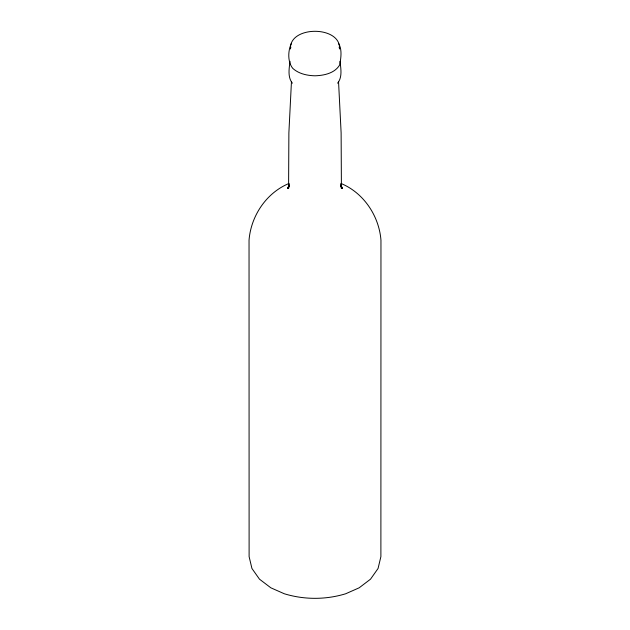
<?xml version="1.0" encoding="UTF-8"?>
<svg xmlns="http://www.w3.org/2000/svg" width="630" height="630" viewBox="0 0 630 630"><rect width="100%" height="100%" fill="white"/><g stroke="black" fill="none" stroke-linecap="round" stroke-linejoin="round"><path stroke-width="0.94" d="M291.462 81.459L288.879 132.867L288.587 188.386L289.485 184.44L287.508 188.433L289.217 186.055M290.847 47.132L290.43 48.967C289.107 25.421 340.893 25.421 339.57 48.967L339.153 47.132M290.02 61.291C289.162 68.394 287.453 77.183 292.391 83.192M337.609 83.192C342.547 77.183 340.838 68.394 339.98 61.291M291.265 43.714C287.918 50.786 287.508 62.031 292.8 68.402C298.809 73.836 307.109 75.6 315 75.797C324.088 75.505 334.798 73.285 339.759 64.827C340.885 58.07 342.287 49.88 338.735 43.714M289.209 183.385C266.403 192.693 250.953 215.862 249.039 240.195L249.11 556.629L251.937 568.481L259.473 579.167L270.845 587.814L284.28 593.751C304.211 599.855 325.789 599.855 345.72 593.751L359.155 587.814L370.527 579.167L378.063 568.481L380.89 556.629L380.961 240.195C379.047 215.862 363.597 192.693 340.791 183.385M340.783 186.055L342.492 188.433L340.515 184.44L341.413 188.386L341.121 132.867L338.538 81.459"/></g></svg>
